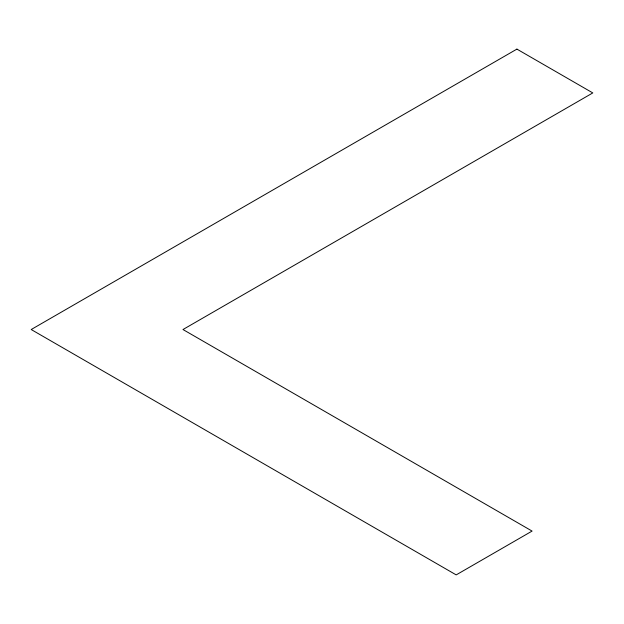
<?xml version="1.0" encoding="UTF-8"?>
<svg xmlns="http://www.w3.org/2000/svg" width="624" height="624" viewBox="0 0 624 624"><rect width="100%" height="100%" fill="white"/><g stroke="black" fill="none" stroke-linecap="round" stroke-linejoin="round"><path stroke-width="0.94" d="M516.906 49.109L31.2 329.527L456.191 574.891L532.085 531.079L182.98 329.527L592.8 92.921L516.906 49.109"/></g></svg>
